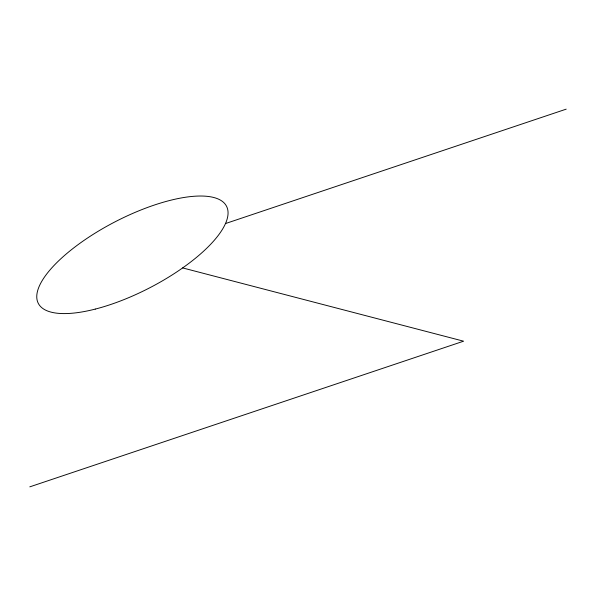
<?xml version="1.0" encoding="UTF-8"?>
<svg xmlns="http://www.w3.org/2000/svg" width="596" height="596" viewBox="0 0 596 596"><rect width="100%" height="100%" fill="white"/><g stroke="black" fill="none" stroke-linecap="round" stroke-linejoin="round"><path stroke-width="0.89" d="M225.489 223.56L566.2 109.15M29.8 486.85L463.599 341.188L182.659 267.917M95.256 309.093A105.909 37.265 -27.3 0 0 227.314 208.123A105.909 37.265 -27.3 0 0 74.642 247.213A105.909 37.265 -27.3 0 0 95.256 309.093"/></g></svg>
